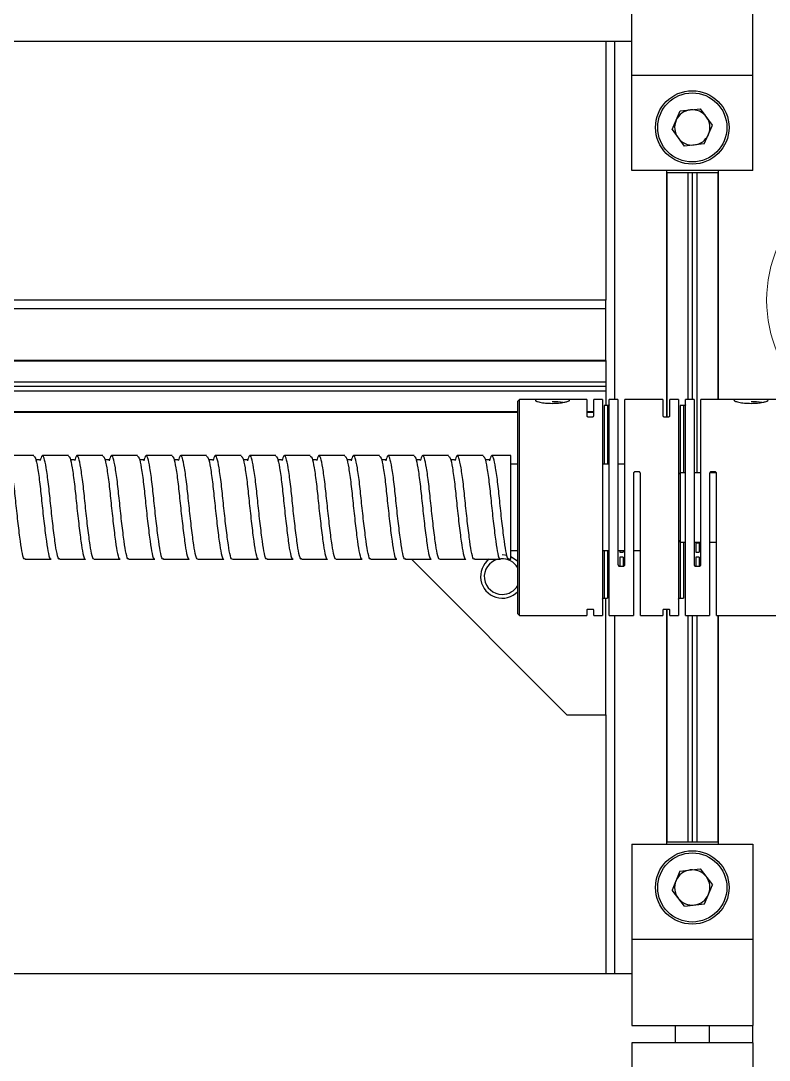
# Model space of a CAD drawing. Header units: millimetres. Extents: x -190 to 12889, y -227 to 3957.
# Drawn here: x 3559.3 to 3645.9, y 1946.6 to 2066.9 of the extents above; entities that cross this region are included whole.
import ezdxf

# ---------------------------------------------------------------- set-up
doc = ezdxf.new("R2010")
doc.units = ezdxf.units.MM
doc.header["$LTSCALE"] = 0.7
doc.layers.get('0').update_dxf_attribs({"color": 255})

msp = doc.modelspace()

# ---------------------------------------------------------------- linework, layer by layer
at = {"color": 7, "linetype": 'Continuous', "lineweight": 25}
for p, q in [((3629.9683, 2060.5755), (3629.9683, 2070.5755)), ((3643.9683, 2060.5755), (3643.9683, 2070.5755)), ((3223.9683, 2064.5755), (3629.9683, 2064.5755)), ((3626.9683, 2064.5755), (3626.9683, 2034.5755)), ((3643.9683, 2060.5755), (3629.9683, 2060.5755)), ((3629.9683, 2049.5755), (3629.9683, 2060.5755)), ((3643.9683, 2049.5755), (3643.9683, 2060.5755)), ((3634.6237, 2054.3255), (3635.5796, 2056.481)), ((3635.5796, 2056.481), (3637.9242, 2056.7309)), ((3639.313, 2054.8254), (3637.9242, 2056.7309)), ((3638.3571, 2052.6699), (3639.313, 2054.8254)), ((3634.6237, 2054.3255), (3636.0125, 2052.42)), ((3638.3571, 2052.6699), (3636.0125, 2052.42)), ((3643.9683, 2049.5755), (3629.9683, 2049.5755)), ((3633.9683, 2049.5755), (3633.9683, 2021.0673)), ((3639.9683, 2049.5755), (3639.9683, 2023.0755)), ((3639.9683, 2049.3255), (3633.9683, 2049.3255)), ((3634.029, 2049.3255), (3634.029, 2021.0673)), ((3636.4487, 2049.3255), (3636.4487, 2023.0755)), ((3636.9683, 2049.3255), (3636.9683, 2023.0755)), ((3637.488, 2049.3255), (3637.488, 2014.5755)), ((3639.9077, 2049.3255), (3639.9077, 2023.0755)), ((3626.9683, 2034.5755), (3226.9683, 2034.5755)), ((3626.9683, 2033.5755), (3626.9683, 2034.5755)), ((3626.9683, 2033.5755), (3226.9683, 2033.5755)), ((3626.9683, 2027.5755), (3626.9683, 2033.5755)), ((3626.9683, 2027.5755), (3376.5496, 2027.5755)), ((3626.9683, 2027.5148), (3376.5496, 2027.5148)), ((3626.9683, 2027.5755), (3626.9683, 2022.3745)), ((3626.9683, 2025.0951), (3376.5496, 2025.0951)), ((3626.9683, 2024.5755), (3376.5496, 2024.5755)), ((3626.9683, 2024.0558), (3376.5496, 2024.0558)), ((3616.9683, 2023.0755), (3616.7683, 2022.8755)), ((3616.7683, 1998.2755), (3616.7683, 2022.8755)), ((3619.628, 2023.0755), (3616.9683, 2023.0755)), ((3616.9683, 2009.09), (3616.9683, 2023.0755)), ((3624.7683, 2023.0755), (3621.9522, 2023.0755)), ((3624.7683, 2023.0755), (3624.7683, 2021.1862)), ((3626.5683, 2023.0755), (3625.5683, 2023.0755)), ((3625.5683, 2021.1862), (3625.5683, 2023.0755)), ((3626.5683, 2023.0755), (3626.5683, 1998.0755)), ((3627.1683, 2022.3745), (3626.7683, 2022.3745)), ((3628.3683, 2023.0755), (3627.3683, 2023.0755)), ((3627.3683, 1998.0755), (3627.3683, 2023.0755)), ((3628.3683, 2023.0755), (3628.3683, 2003.9677)), ((3633.5683, 2023.0755), (3629.1683, 2023.0755)), ((3629.1683, 2003.9677), (3629.1683, 2023.0755)), ((3633.5683, 2023.0755), (3633.5683, 2021.1862)), ((3635.3683, 2023.0755), (3634.3683, 2023.0755)), ((3634.3683, 2021.1862), (3634.3683, 2023.0755)), ((3635.3683, 2023.0755), (3635.3683, 1998.0755)), ((3635.9683, 2022.3745), (3635.5683, 2022.3745)), ((3637.1683, 2023.0755), (3636.1683, 2023.0755)), ((3636.1683, 1998.0755), (3636.1683, 2023.0755)), ((3637.1683, 2023.0755), (3637.1683, 2003.9677)), ((3642.628, 2023.0755), (3637.9683, 2023.0755)), ((3637.9683, 2003.9677), (3637.9683, 2023.0755)), ((3647.5683, 2023.0755), (3644.9522, 2023.0755)), ((3616.7683, 2021.6361), (3376.5496, 2021.6361)), ((3616.7683, 2021.5755), (3376.5496, 2021.5755)), ((3625.5683, 2021.6361), (3624.7683, 2021.6361)), ((3625.5683, 2021.5755), (3624.7683, 2021.5755)), ((3624.9683, 2021.0673), (3625.3683, 2021.0673)), ((3633.7683, 2021.0673), (3634.1683, 2021.0673)), ((3560.771, 2016.5755), (3557.771, 2016.5755)), ((3564.771, 2016.5755), (3561.771, 2016.5755)), ((3568.771, 2016.5755), (3565.771, 2016.5755)), ((3572.771, 2016.5755), (3569.771, 2016.5755)), ((3576.771, 2016.5755), (3573.771, 2016.5755)), ((3580.771, 2016.5755), (3577.771, 2016.5755)), ((3584.771, 2016.5755), (3581.771, 2016.5755)), ((3588.771, 2016.5755), (3585.771, 2016.5755)), ((3592.771, 2016.5755), (3589.771, 2016.5755)), ((3596.771, 2016.5755), (3593.771, 2016.5755)), ((3600.771, 2016.5755), (3597.771, 2016.5755)), ((3604.771, 2016.5755), (3601.771, 2016.5755)), ((3608.771, 2016.5755), (3605.771, 2016.5755)), ((3612.771, 2016.5755), (3609.771, 2016.5755)), ((3615.9683, 2016.5755), (3613.771, 2016.5755)), ((3615.9683, 2004.5755), (3615.9683, 2016.5755)), ((3616.7683, 2015.5755), (3615.9683, 2015.5755)), ((3627.3683, 2015.5755), (3626.5683, 2015.5755)), ((3629.1683, 2015.5755), (3628.3683, 2015.5755)), ((3630.7683, 2014.7026), (3630.3683, 2014.7026)), ((3639.5683, 2014.7026), (3639.1683, 2014.7026)), ((3630.1683, 2014.4926), (3630.1683, 1998.0755)), ((3630.9683, 1998.0755), (3630.9683, 2014.4926)), ((3635.5683, 2014.5755), (3635.3683, 2014.3755)), ((3636.1683, 2014.5755), (3635.5683, 2014.5755)), ((3635.5683, 2014.5755), (3635.5683, 2010.5755)), ((3637.9683, 2014.5755), (3637.1683, 2014.5755)), ((3638.9683, 2014.4926), (3638.9683, 1998.0755)), ((3639.7509, 2014.5755), (3638.9858, 2014.5755)), ((3639.7683, 1998.0755), (3639.7683, 2014.4926)), ((3635.5683, 2010.5755), (3635.5683, 2006.5755)), ((3616.9683, 1998.0755), (3616.9683, 2009.09)), ((3635.3683, 2006.7755), (3635.5683, 2006.5755)), ((3635.5683, 2006.5755), (3636.1683, 2006.5755)), ((3637.1683, 2006.5755), (3637.9683, 2006.5755)), ((3637.7683, 2006.4484), (3637.3683, 2006.4484)), ((3637.3683, 2006.4484), (3637.3683, 2005.3994)), ((3637.488, 2006.5755), (3637.488, 2006.4484)), ((3637.7683, 2006.4484), (3637.7683, 2005.3994)), ((3638.9683, 2006.5755), (3639.7683, 2006.5755)), ((3615.5621, 2005.0039), (3614.9683, 2005.0755)), ((3615.9683, 2005.5755), (3616.7683, 2005.5755)), ((3626.5683, 2005.5755), (3627.3683, 2005.5755)), ((3628.3683, 2005.5755), (3629.1683, 2005.5755)), ((3628.5683, 2005.3994), (3628.9683, 2005.3994)), ((3630.1683, 2005.5755), (3630.9683, 2005.5755)), ((3637.3683, 2005.3994), (3637.7683, 2005.3994)), ((3559.771, 2004.5755), (3562.771, 2004.5755)), ((3563.771, 2004.5755), (3566.771, 2004.5755)), ((3567.771, 2004.5755), (3570.771, 2004.5755)), ((3571.771, 2004.5755), (3574.771, 2004.5755)), ((3575.771, 2004.5755), (3578.771, 2004.5755)), ((3579.771, 2004.5755), (3582.771, 2004.5755)), ((3583.771, 2004.5755), (3586.771, 2004.5755)), ((3587.771, 2004.5755), (3590.771, 2004.5755)), ((3591.771, 2004.5755), (3594.771, 2004.5755)), ((3595.771, 2004.5755), (3598.771, 2004.5755)), ((3599.771, 2004.5755), (3602.771, 2004.5755)), ((3603.771, 2004.5755), (3606.771, 2004.5755)), ((3604.4683, 2004.5755), (3622.4683, 1986.5755)), ((3607.771, 2004.5755), (3610.771, 2004.5755)), ((3611.771, 2004.5755), (3614.771, 2004.5755)), ((3615.771, 2004.5755), (3615.9683, 2004.5755)), ((3628.5683, 2004.8295), (3628.5683, 2003.7805)), ((3628.9683, 2004.8295), (3628.5683, 2004.8295)), ((3628.9683, 2004.8295), (3628.9683, 2003.7805)), ((3637.3683, 2004.8295), (3637.3683, 2003.7805)), ((3637.7683, 2004.8295), (3637.3683, 2004.8295)), ((3637.7683, 2004.8295), (3637.7683, 2003.7805)), ((3628.5683, 2003.7805), (3628.9683, 2003.7805)), ((3637.3683, 2003.7805), (3637.7683, 2003.7805)), ((3626.7683, 2000.0836), (3627.1683, 2000.0836)), ((3626.9683, 1986.5755), (3626.9683, 2000.0836)), ((3635.5683, 2000.0836), (3635.9683, 2000.0836)), ((3616.7683, 1998.2755), (3616.9683, 1998.0755)), ((3616.9683, 1998.0755), (3624.7683, 1998.0755)), ((3624.7683, 1998.7051), (3624.7683, 1998.0755)), ((3625.3683, 1998.7764), (3624.9683, 1998.7764)), ((3625.5683, 1998.0755), (3625.5683, 1998.7051)), ((3625.5683, 1998.0755), (3626.5683, 1998.0755)), ((3627.3683, 1998.0755), (3630.1683, 1998.0755)), ((3630.9683, 1998.0755), (3633.5683, 1998.0755)), ((3633.5683, 1998.7051), (3633.5683, 1998.0755)), ((3634.1683, 1998.7764), (3633.7683, 1998.7764)), ((3633.9683, 1998.7764), (3633.9683, 1971.5755)), ((3634.029, 1998.7764), (3634.029, 1971.8255)), ((3634.3683, 1998.0755), (3634.3683, 1998.7051)), ((3634.3683, 1998.0755), (3635.3683, 1998.0755)), ((3636.1683, 1998.0755), (3638.9683, 1998.0755)), ((3636.4487, 1998.0755), (3636.4487, 1971.8255)), ((3636.9683, 1998.0755), (3636.9683, 1971.8255)), ((3637.488, 1998.0755), (3637.488, 1971.8255)), ((3639.7683, 1998.0755), (3647.5683, 1998.0755)), ((3639.9077, 1998.0755), (3639.9077, 1971.8255)), ((3639.9683, 1998.0755), (3639.9683, 1971.5755)), ((3622.4683, 1986.5755), (3626.9683, 1986.5755)), ((3626.9683, 1986.5755), (3626.9683, 1956.5755)), ((3629.9683, 1971.5755), (3643.9683, 1971.5755)), ((3629.9683, 1971.5755), (3629.9683, 1960.5755)), ((3639.9683, 1971.8255), (3633.9683, 1971.8255)), ((3643.9683, 1971.5755), (3643.9683, 1960.5755)), ((3635.5425, 1968.4534), (3634.6291, 1966.2796)), ((3635.5425, 1968.4534), (3637.8817, 1968.7492)), ((3637.8817, 1968.7492), (3639.3076, 1966.8713)), ((3638.3942, 1964.6975), (3639.3076, 1966.8713)), ((3636.0549, 1964.4017), (3634.6291, 1966.2796)), ((3636.0549, 1964.4017), (3638.3942, 1964.6975)), ((3629.9683, 1960.5755), (3643.9683, 1960.5755)), ((3629.9683, 1960.5755), (3629.9683, 1950.5755)), ((3643.9683, 1960.5755), (3643.9683, 1950.5755)), ((3629.9683, 1956.5755), (3223.9683, 1956.5755)), ((3629.9683, 1950.5755), (3643.9683, 1950.5755)), ((3634.9683, 1950.5755), (3634.9683, 1948.5755)), ((3638.9683, 1948.5755), (3638.9683, 1950.5755)), ((3643.9683, 1948.5755), (3643.9683, 1950.5755)), ((3643.9683, 1948.5755), (3629.9683, 1948.5755)), ((3629.9683, 1948.5755), (3629.9683, 1940.5755)), ((3643.9683, 1948.5755), (3643.9683, 1940.5755))]:
    msp.add_line(p, q, dxfattribs=at)
at = {"color": 8, "linetype": 'Continuous', "lineweight": 25}
for p, q in [((3627.9683, 2064.5755), (3627.9683, 2023.0755)), ((3626.7683, 2022.3745), (3626.7683, 2015.5755)), ((3627.1683, 2022.3745), (3627.1683, 2015.5755)), ((3635.5683, 2022.3745), (3635.5683, 2014.5755)), ((3635.9683, 2022.3745), (3635.9683, 2014.5755)), ((3635.5683, 2006.5755), (3635.5683, 2000.0836)), ((3635.9683, 2006.5755), (3635.9683, 2000.0836)), ((3626.7683, 2005.5755), (3626.7683, 2000.0836)), ((3627.1683, 2005.5755), (3627.1683, 2000.0836)), ((3628.5683, 2005.5755), (3628.5683, 2005.3994)), ((3628.9683, 2005.5755), (3628.9683, 2005.3994)), ((3627.9683, 1998.0755), (3627.9683, 1956.5755))]:
    msp.add_line(p, q, dxfattribs=at)
at = {"color": 7, "linetype": 'Continuous', "lineweight": 25, "flags": 128}
msp.add_lwpolyline([(3616.7683, 2004.3104), (3616.7361, 2004.3432), (3615.9683, 2004.8667)], dxfattribs=at)
at = {"color": 7, "linetype": 'Continuous', "lineweight": 25}
for centre, radius in [((3636.9683, 2054.5755), 4.25), ((3636.9683, 2054.5755), 4), ((3636.9683, 1966.5755), 4.25), ((3636.9683, 1966.5755), 4)]:
    msp.add_circle(centre, radius, dxfattribs=at)
at = {"color": 7, "linetype": 'Continuous', "lineweight": 18}
msp.add_circle((3661.1051, 2034.5749), 15.5324, dxfattribs=at)
at = {"color": 7, "linetype": 'Continuous', "lineweight": 25}
for centre, radius, start, end in [((3636.9683, 2054.5755), 2.042, 96.084673, 156.084673), ((3636.9683, 2054.5755), 2.042, 36.084673, 96.084673), ((3636.9683, 2054.5755), 2.042, 336.084673, 36.084673), ((3636.9683, 2054.5755), 2.042, 156.084673, 216.084673), ((3636.9683, 2054.5755), 2.042, 216.084673, 276.084673), ((3636.9683, 2054.5755), 2.042, 276.084673, 336.084673), ((3620.9033, 2014.0053), 8.799, 82.751931, 90.878522), ((3643.9033, 2014.0053), 8.799, 82.751931, 90.878522), ((3614.9683, 2002.5755), 2.5, 126.869898, 316.05448), ((3614.9683, 2002.5755), 2.067, 104.627999, 270), ((3614.9683, 2002.5755), 2.067, 29.445082, 94.406945), ((3614.9683, 2002.5755), 2.067, 270, 330.554918), ((3636.9683, 1966.5755), 2.042, 97.20826, 157.20826), ((3636.9683, 1966.5755), 2.042, 37.20826, 97.20826), ((3636.9683, 1966.5755), 2.042, 337.20826, 37.20826), ((3636.9683, 1966.5755), 2.042, 157.20826, 217.20826), ((3636.9683, 1966.5755), 2.042, 217.20826, 277.20826), ((3636.9683, 1966.5755), 2.042, 277.20826, 337.20826)]:
    msp.add_arc(centre, radius, start, end, dxfattribs=at)
for points, knots in [([(3620.7683, 2023.0698), (3620.5052, 2023.0707), (3619.9865, 2023.0726), (3619.4165, 2023.0781), (3619.0771, 2023.0677), (3618.8342, 2023.0464), (3618.794, 2023.0102), (3618.7683, 2022.9871)], [0, 0, 0, 0, 0.26007412, 0.51270065, 0.65017551, 0.77731369, 1, 1, 1, 1]), ([(3618.8148, 2022.9527), (3618.8326, 2022.9331), (3618.8662, 2022.8961), (3619.0743, 2022.8276), (3619.4103, 2022.7441), (3619.9836, 2022.6503), (3620.5047, 2022.6352), (3620.7683, 2022.6275)], [0, 0, 0, 0, 0.15404486, 0.29091675, 0.4406953, 0.71704871, 1, 1, 1, 1]), ([(3622.1347, 2022.7522), (3622.2656, 2022.7817), (3622.5201, 2022.839), (3622.7369, 2022.9295), (3622.797, 2023.0042), (3622.6642, 2023.0532), (3622.3499, 2023.0745), (3621.8987, 2023.0767), (3621.3562, 2023.0713), (3620.9636, 2023.0703), (3620.7683, 2023.0698)], [0, 0, 0, 0, 0.12286725, 0.23882771, 0.3586368, 0.48743163, 0.61519981, 0.74284154, 0.87206122, 1, 1, 1, 1]), ([(3620.7683, 2022.6275), (3621.0185, 2022.634), (3621.52, 2022.647), (3621.9295, 2022.7171), (3622.1347, 2022.7522)], [0, 0, 0, 0, 0.49888738, 1, 1, 1, 1]), ([(3627.3683, 2022.4458), (3627.3656, 2022.4371), (3627.3603, 2022.4197), (3627.3241, 2022.4), (3627.2847, 2022.3876), (3627.2496, 2022.3804), (3627.2103, 2022.3755), (3627.1824, 2022.3748), (3627.1683, 2022.3745)], [0, 0, 0, 0, 0.250165957, 0.498735245, 0.622935568, 0.747237432, 0.872491258, 1, 1, 1, 1]), ([(3636.1683, 2022.4458), (3636.1656, 2022.4371), (3636.1603, 2022.4197), (3636.1241, 2022.4), (3636.0847, 2022.3876), (3636.0496, 2022.3804), (3636.0103, 2022.3755), (3635.9824, 2022.3748), (3635.9683, 2022.3745)], [0, 0, 0, 0, 0.25016596, 0.49873524, 0.62293557, 0.74723743, 0.87249126, 1, 1, 1, 1]), ([(3643.7683, 2023.0698), (3643.5051, 2023.0707), (3642.9863, 2023.0726), (3642.4172, 2023.078), (3642.0757, 2023.0679), (3641.8408, 2023.0454), (3641.7228, 2022.9939), (3641.8389, 2022.9081), (3642.0712, 2022.8279), (3642.4119, 2022.7439), (3642.9831, 2022.6504), (3643.5045, 2022.6352), (3643.7683, 2022.6275)], [0, 0, 0, 0, 0.12995899, 0.25619641, 0.32489257, 0.38842349, 0.49969979, 0.61055734, 0.67356748, 0.74251932, 0.86974096, 1, 1, 1, 1]), ([(3645.7656, 2022.998), (3645.7348, 2023.0169), (3645.6734, 2023.0546), (3645.3475, 2023.0741), (3644.8993, 2023.0768), (3644.3561, 2023.0713), (3643.9636, 2023.0703), (3643.7683, 2023.0698)], [0, 0, 0, 0, 0.20081419, 0.40002764, 0.59904395, 0.80052054, 1, 1, 1, 1]), ([(3643.7683, 2022.6275), (3644.0185, 2022.634), (3644.52, 2022.647), (3644.9295, 2022.7171), (3645.1347, 2022.7522)], [0, 0, 0, 0, 0.49888738, 1, 1, 1, 1]), ([(3645.1347, 2022.7522), (3645.2635, 2022.7814), (3645.5137, 2022.8382), (3645.7103, 2022.9132), (3645.7266, 2022.9447), (3645.7312, 2022.9537)], [0, 0, 0, 0, 0.43086534, 0.83751023, 1, 1, 1, 1]), ([(3624.7683, 2021.1862), (3624.771, 2021.1715), (3624.7764, 2021.1422), (3624.8126, 2021.1095), (3624.852, 2021.0889), (3624.8871, 2021.0769), (3624.9264, 2021.0689), (3624.9543, 2021.0678), (3624.9683, 2021.0673)], [0, 0, 0, 0, 0.25016596, 0.49873524, 0.62293557, 0.74723743, 0.87249126, 1, 1, 1, 1]), ([(3625.3683, 2021.0673), (3625.3824, 2021.0678), (3625.4102, 2021.0689), (3625.4495, 2021.0769), (3625.4846, 2021.0888), (3625.524, 2021.1094), (3625.5602, 2021.1422), (3625.5656, 2021.1715), (3625.5683, 2021.1862)], [0, 0, 0, 0, 0.12739366, 0.25252101, 0.37670516, 0.50081917, 0.74940543, 1, 1, 1, 1]), ([(3633.5683, 2021.1862), (3633.571, 2021.1715), (3633.5764, 2021.1422), (3633.6126, 2021.1095), (3633.652, 2021.0889), (3633.6871, 2021.0769), (3633.7264, 2021.0689), (3633.7543, 2021.0678), (3633.7683, 2021.0673)], [0, 0, 0, 0, 0.25016596, 0.49873524, 0.62293557, 0.74723743, 0.87249126, 1, 1, 1, 1]), ([(3634.1683, 2021.0673), (3634.1824, 2021.0678), (3634.2102, 2021.0689), (3634.2495, 2021.0769), (3634.2846, 2021.0888), (3634.324, 2021.1094), (3634.3602, 2021.1422), (3634.3656, 2021.1715), (3634.3683, 2021.1862)], [0, 0, 0, 0, 0.12739366, 0.25252101, 0.37670516, 0.50081917, 0.74940543, 1, 1, 1, 1]), ([(3559.771, 2004.6459), (3559.7554, 2004.624), (3559.6568, 2004.4852), (3559.4539, 2005.1375), (3559.2295, 2006.5655), (3558.9683, 2008.6751), (3558.7075, 2011.0559), (3558.4817, 2013.3729), (3558.2095, 2015.2591), (3557.9689, 2016.4145), (3557.7351, 2016.751), (3557.5699, 2016.2334), (3557.4916, 2015.988)], [0, 0, 0, 0, 0.02104219, 0.13319832, 0.24084102, 0.35200649, 0.46317197, 0.57081467, 0.6829708, 0.79220669, 0.90144259, 1, 1, 1, 1]), ([(3560.771, 2016.505), (3560.8371, 2016.476), (3560.9851, 2016.411), (3561.2092, 2015.2381), (3561.4818, 2013.3783), (3561.7074, 2011.0544), (3561.9683, 2008.6755), (3562.2295, 2006.5654), (3562.4539, 2005.1375), (3562.6568, 2004.4852), (3562.7554, 2004.624), (3562.771, 2004.6459)], [0, 0, 0, 0, 0.10017454, 0.22424979, 0.35164197, 0.47390759, 0.60017454, 0.72644149, 0.84870711, 0.9760993, 1, 1, 1, 1]), ([(3561.4524, 2016.0878), (3561.4526, 2016.097), (3561.453, 2016.1153), (3561.3069, 2016.0616), (3561.1116, 2016.1017), (3561.1031, 2016.0931), (3561.0982, 2016.088)], [0, 0, 0, 0, 0.23535374, 0.46668956, 0.68530692, 1, 1, 1, 1]), ([(3563.771, 2004.6459), (3563.7554, 2004.624), (3563.6568, 2004.4852), (3563.4539, 2005.1375), (3563.2295, 2006.5655), (3562.9683, 2008.6751), (3562.7075, 2011.0559), (3562.4817, 2013.3729), (3562.2095, 2015.2591), (3561.9689, 2016.4145), (3561.7351, 2016.751), (3561.5699, 2016.2334), (3561.4916, 2015.988)], [0, 0, 0, 0, 0.02104219, 0.13319832, 0.24084102, 0.35200649, 0.46317197, 0.57081467, 0.6829708, 0.79220669, 0.90144259, 1, 1, 1, 1]), ([(3564.771, 2016.505), (3564.8371, 2016.476), (3564.9851, 2016.411), (3565.2092, 2015.2381), (3565.4818, 2013.3783), (3565.7074, 2011.0544), (3565.9683, 2008.6755), (3566.2295, 2006.5654), (3566.4539, 2005.1375), (3566.6568, 2004.4852), (3566.7554, 2004.624), (3566.771, 2004.6459)], [0, 0, 0, 0, 0.10017454, 0.22424979, 0.35164197, 0.47390759, 0.60017454, 0.72644149, 0.84870711, 0.9760993, 1, 1, 1, 1]), ([(3565.4524, 2016.0878), (3565.4526, 2016.097), (3565.453, 2016.1153), (3565.3069, 2016.0616), (3565.1116, 2016.1017), (3565.1031, 2016.0931), (3565.0982, 2016.088)], [0, 0, 0, 0, 0.23535374, 0.46668956, 0.68530692, 1, 1, 1, 1]), ([(3567.771, 2004.6459), (3567.7554, 2004.624), (3567.6568, 2004.4852), (3567.4539, 2005.1375), (3567.2295, 2006.5655), (3566.9683, 2008.6751), (3566.7075, 2011.0559), (3566.4817, 2013.3729), (3566.2095, 2015.2591), (3565.9689, 2016.4145), (3565.7351, 2016.751), (3565.5699, 2016.2334), (3565.4916, 2015.988)], [0, 0, 0, 0, 0.02104219, 0.13319832, 0.24084102, 0.35200649, 0.46317197, 0.57081467, 0.6829708, 0.79220669, 0.90144259, 1, 1, 1, 1]), ([(3568.771, 2016.505), (3568.8371, 2016.476), (3568.9851, 2016.411), (3569.2092, 2015.2381), (3569.4818, 2013.3783), (3569.7074, 2011.0544), (3569.9683, 2008.6755), (3570.2295, 2006.5654), (3570.4539, 2005.1375), (3570.6568, 2004.4852), (3570.7554, 2004.624), (3570.771, 2004.6459)], [0, 0, 0, 0, 0.10017454, 0.22424979, 0.35164197, 0.47390759, 0.60017454, 0.72644149, 0.84870711, 0.9760993, 1, 1, 1, 1]), ([(3569.4524, 2016.0878), (3569.4526, 2016.097), (3569.453, 2016.1153), (3569.3069, 2016.0616), (3569.1116, 2016.1017), (3569.1031, 2016.0931), (3569.0982, 2016.088)], [0, 0, 0, 0, 0.23535374, 0.46668956, 0.68530692, 1, 1, 1, 1]), ([(3571.771, 2004.6459), (3571.7554, 2004.624), (3571.6568, 2004.4852), (3571.4539, 2005.1375), (3571.2295, 2006.5655), (3570.9683, 2008.6751), (3570.7075, 2011.0559), (3570.4817, 2013.3729), (3570.2095, 2015.2591), (3569.9689, 2016.4145), (3569.7351, 2016.751), (3569.5699, 2016.2334), (3569.4916, 2015.988)], [0, 0, 0, 0, 0.021042186, 0.13319832, 0.24084102, 0.352006493, 0.463171967, 0.570814667, 0.682970801, 0.792206695, 0.901442589, 1, 1, 1, 1]), ([(3572.771, 2016.505), (3572.8371, 2016.476), (3572.9851, 2016.411), (3573.2092, 2015.2381), (3573.4818, 2013.3783), (3573.7074, 2011.0544), (3573.9683, 2008.6755), (3574.2295, 2006.5654), (3574.4539, 2005.1375), (3574.6568, 2004.4852), (3574.7554, 2004.624), (3574.771, 2004.6459)], [0, 0, 0, 0, 0.10017454, 0.22424979, 0.35164197, 0.47390759, 0.60017454, 0.72644149, 0.84870711, 0.9760993, 1, 1, 1, 1]), ([(3573.4524, 2016.0878), (3573.4526, 2016.097), (3573.453, 2016.1153), (3573.3069, 2016.0616), (3573.1116, 2016.1017), (3573.1031, 2016.0931), (3573.0982, 2016.088)], [0, 0, 0, 0, 0.235353739, 0.466689555, 0.68530692, 1, 1, 1, 1]), ([(3575.771, 2004.6459), (3575.7554, 2004.624), (3575.6568, 2004.4852), (3575.4539, 2005.1375), (3575.2295, 2006.5655), (3574.9683, 2008.6751), (3574.7075, 2011.0559), (3574.4817, 2013.3729), (3574.2095, 2015.2591), (3573.9689, 2016.4145), (3573.7351, 2016.751), (3573.5699, 2016.2334), (3573.4916, 2015.988)], [0, 0, 0, 0, 0.021042186, 0.13319832, 0.24084102, 0.352006493, 0.463171967, 0.570814667, 0.682970801, 0.792206695, 0.901442589, 1, 1, 1, 1]), ([(3576.771, 2016.505), (3576.8371, 2016.476), (3576.9851, 2016.411), (3577.2092, 2015.2381), (3577.4818, 2013.3783), (3577.7074, 2011.0544), (3577.9683, 2008.6755), (3578.2295, 2006.5654), (3578.4539, 2005.1375), (3578.6568, 2004.4852), (3578.7554, 2004.624), (3578.771, 2004.6459)], [0, 0, 0, 0, 0.10017454, 0.22424979, 0.35164197, 0.47390759, 0.60017454, 0.72644149, 0.84870711, 0.9760993, 1, 1, 1, 1]), ([(3577.4524, 2016.0878), (3577.4526, 2016.097), (3577.453, 2016.1153), (3577.3069, 2016.0616), (3577.1116, 2016.1017), (3577.1031, 2016.0931), (3577.0982, 2016.088)], [0, 0, 0, 0, 0.23535374, 0.46668956, 0.68530692, 1, 1, 1, 1]), ([(3579.771, 2004.6459), (3579.7554, 2004.624), (3579.6568, 2004.4852), (3579.4539, 2005.1375), (3579.2295, 2006.5655), (3578.9683, 2008.6751), (3578.7075, 2011.0559), (3578.4817, 2013.3729), (3578.2095, 2015.2591), (3577.9689, 2016.4145), (3577.7351, 2016.751), (3577.5699, 2016.2334), (3577.4916, 2015.988)], [0, 0, 0, 0, 0.02104219, 0.13319832, 0.24084102, 0.35200649, 0.46317197, 0.57081467, 0.6829708, 0.79220669, 0.90144259, 1, 1, 1, 1]), ([(3580.771, 2016.505), (3580.8371, 2016.476), (3580.9851, 2016.411), (3581.2092, 2015.2381), (3581.4818, 2013.3783), (3581.7074, 2011.0544), (3581.9683, 2008.6755), (3582.2295, 2006.5654), (3582.4539, 2005.1375), (3582.6568, 2004.4852), (3582.7554, 2004.624), (3582.771, 2004.6459)], [0, 0, 0, 0, 0.10017454, 0.22424979, 0.35164197, 0.47390759, 0.60017454, 0.72644149, 0.84870711, 0.9760993, 1, 1, 1, 1]), ([(3581.4524, 2016.0878), (3581.4526, 2016.097), (3581.453, 2016.1153), (3581.3069, 2016.0616), (3581.1116, 2016.1017), (3581.1031, 2016.0931), (3581.0982, 2016.088)], [0, 0, 0, 0, 0.23535374, 0.46668956, 0.68530692, 1, 1, 1, 1]), ([(3583.771, 2004.6459), (3583.7554, 2004.624), (3583.6568, 2004.4852), (3583.4539, 2005.1375), (3583.2295, 2006.5655), (3582.9683, 2008.6751), (3582.7075, 2011.0559), (3582.4817, 2013.3729), (3582.2095, 2015.2591), (3581.9689, 2016.4145), (3581.7351, 2016.751), (3581.5699, 2016.2334), (3581.4916, 2015.988)], [0, 0, 0, 0, 0.02104219, 0.13319832, 0.24084102, 0.35200649, 0.46317197, 0.57081467, 0.6829708, 0.79220669, 0.90144259, 1, 1, 1, 1]), ([(3584.771, 2016.505), (3584.8371, 2016.476), (3584.9851, 2016.411), (3585.2092, 2015.2381), (3585.4818, 2013.3783), (3585.7074, 2011.0544), (3585.9683, 2008.6755), (3586.2295, 2006.5654), (3586.4539, 2005.1375), (3586.6568, 2004.4852), (3586.7554, 2004.624), (3586.771, 2004.6459)], [0, 0, 0, 0, 0.10017454, 0.22424979, 0.35164197, 0.47390759, 0.60017454, 0.72644149, 0.84870711, 0.9760993, 1, 1, 1, 1]), ([(3585.4524, 2016.0878), (3585.4526, 2016.097), (3585.453, 2016.1153), (3585.3069, 2016.0616), (3585.1116, 2016.1017), (3585.1031, 2016.0931), (3585.0982, 2016.088)], [0, 0, 0, 0, 0.23535374, 0.46668956, 0.68530692, 1, 1, 1, 1]), ([(3587.771, 2004.6459), (3587.7554, 2004.624), (3587.6568, 2004.4852), (3587.4539, 2005.1375), (3587.2295, 2006.5655), (3586.9683, 2008.6751), (3586.7075, 2011.0559), (3586.4817, 2013.3729), (3586.2095, 2015.2591), (3585.9689, 2016.4145), (3585.7351, 2016.751), (3585.5699, 2016.2334), (3585.4916, 2015.988)], [0, 0, 0, 0, 0.02104219, 0.13319832, 0.24084102, 0.35200649, 0.46317197, 0.57081467, 0.6829708, 0.79220669, 0.90144259, 1, 1, 1, 1]), ([(3588.771, 2016.505), (3588.8371, 2016.476), (3588.9851, 2016.411), (3589.2092, 2015.2381), (3589.4818, 2013.3783), (3589.7074, 2011.0544), (3589.9683, 2008.6755), (3590.2295, 2006.5654), (3590.4539, 2005.1375), (3590.6568, 2004.4852), (3590.7554, 2004.624), (3590.771, 2004.6459)], [0, 0, 0, 0, 0.10017454, 0.22424979, 0.35164197, 0.47390759, 0.60017454, 0.72644149, 0.84870711, 0.9760993, 1, 1, 1, 1]), ([(3589.4524, 2016.0878), (3589.4526, 2016.097), (3589.453, 2016.1153), (3589.3069, 2016.0616), (3589.1116, 2016.1017), (3589.1031, 2016.0931), (3589.0982, 2016.088)], [0, 0, 0, 0, 0.235353739, 0.466689555, 0.68530692, 1, 1, 1, 1]), ([(3591.771, 2004.6459), (3591.7554, 2004.624), (3591.6568, 2004.4852), (3591.4539, 2005.1375), (3591.2295, 2006.5655), (3590.9683, 2008.6751), (3590.7075, 2011.0559), (3590.4817, 2013.3729), (3590.2095, 2015.2591), (3589.9689, 2016.4145), (3589.7351, 2016.751), (3589.5699, 2016.2334), (3589.4916, 2015.988)], [0, 0, 0, 0, 0.021042186, 0.13319832, 0.24084102, 0.352006493, 0.463171967, 0.570814667, 0.682970801, 0.792206695, 0.901442589, 1, 1, 1, 1]), ([(3592.771, 2016.505), (3592.8371, 2016.476), (3592.9851, 2016.411), (3593.2092, 2015.2381), (3593.4818, 2013.3783), (3593.7074, 2011.0544), (3593.9683, 2008.6755), (3594.2295, 2006.5654), (3594.4539, 2005.1375), (3594.6568, 2004.4852), (3594.7554, 2004.624), (3594.771, 2004.6459)], [0, 0, 0, 0, 0.10017454, 0.22424979, 0.35164197, 0.47390759, 0.60017454, 0.72644149, 0.84870711, 0.9760993, 1, 1, 1, 1]), ([(3593.4524, 2016.0878), (3593.4526, 2016.097), (3593.453, 2016.1153), (3593.3069, 2016.0616), (3593.1116, 2016.1017), (3593.1031, 2016.0931), (3593.0982, 2016.088)], [0, 0, 0, 0, 0.235353739, 0.466689555, 0.68530692, 1, 1, 1, 1]), ([(3595.771, 2004.6459), (3595.7554, 2004.624), (3595.6568, 2004.4852), (3595.4539, 2005.1375), (3595.2295, 2006.5655), (3594.9683, 2008.6751), (3594.7075, 2011.0559), (3594.4817, 2013.3729), (3594.2095, 2015.2591), (3593.9689, 2016.4145), (3593.7351, 2016.751), (3593.5699, 2016.2334), (3593.4916, 2015.988)], [0, 0, 0, 0, 0.02104219, 0.13319832, 0.24084102, 0.35200649, 0.46317197, 0.57081467, 0.6829708, 0.79220669, 0.90144259, 1, 1, 1, 1]), ([(3596.771, 2016.505), (3596.8371, 2016.476), (3596.9851, 2016.411), (3597.2092, 2015.2381), (3597.4818, 2013.3783), (3597.7074, 2011.0544), (3597.9683, 2008.6755), (3598.2295, 2006.5654), (3598.4539, 2005.1375), (3598.6568, 2004.4852), (3598.7554, 2004.624), (3598.771, 2004.6459)], [0, 0, 0, 0, 0.10017454, 0.22424979, 0.35164197, 0.47390759, 0.60017454, 0.72644149, 0.84870711, 0.9760993, 1, 1, 1, 1]), ([(3597.4524, 2016.0878), (3597.4526, 2016.097), (3597.453, 2016.1153), (3597.3069, 2016.0616), (3597.1116, 2016.1017), (3597.1031, 2016.0931), (3597.0982, 2016.088)], [0, 0, 0, 0, 0.23535374, 0.46668956, 0.68530692, 1, 1, 1, 1]), ([(3599.771, 2004.6459), (3599.7554, 2004.624), (3599.6568, 2004.4852), (3599.4539, 2005.1375), (3599.2295, 2006.5655), (3598.9683, 2008.6751), (3598.7075, 2011.0559), (3598.4817, 2013.3729), (3598.2095, 2015.2591), (3597.9689, 2016.4145), (3597.7351, 2016.751), (3597.5699, 2016.2334), (3597.4916, 2015.988)], [0, 0, 0, 0, 0.021042186, 0.13319832, 0.24084102, 0.352006493, 0.463171967, 0.570814667, 0.682970801, 0.792206695, 0.901442589, 1, 1, 1, 1]), ([(3600.771, 2016.505), (3600.8371, 2016.476), (3600.9851, 2016.411), (3601.2092, 2015.2381), (3601.4818, 2013.3783), (3601.7074, 2011.0544), (3601.9683, 2008.6755), (3602.2295, 2006.5654), (3602.4539, 2005.1375), (3602.6568, 2004.4852), (3602.7554, 2004.624), (3602.771, 2004.6459)], [0, 0, 0, 0, 0.10017454, 0.22424979, 0.35164197, 0.47390759, 0.60017454, 0.72644149, 0.84870711, 0.9760993, 1, 1, 1, 1]), ([(3601.4524, 2016.0878), (3601.4526, 2016.097), (3601.453, 2016.1153), (3601.3069, 2016.0616), (3601.1116, 2016.1017), (3601.1031, 2016.0931), (3601.0982, 2016.088)], [0, 0, 0, 0, 0.23535374, 0.46668956, 0.68530692, 1, 1, 1, 1]), ([(3603.771, 2004.6459), (3603.7554, 2004.624), (3603.6568, 2004.4852), (3603.4539, 2005.1375), (3603.2295, 2006.5655), (3602.9683, 2008.6751), (3602.7075, 2011.0559), (3602.4817, 2013.3729), (3602.2095, 2015.2591), (3601.9689, 2016.4145), (3601.7351, 2016.751), (3601.5699, 2016.2334), (3601.4916, 2015.988)], [0, 0, 0, 0, 0.02104219, 0.13319832, 0.24084102, 0.35200649, 0.46317197, 0.57081467, 0.6829708, 0.79220669, 0.90144259, 1, 1, 1, 1]), ([(3604.771, 2016.505), (3604.8371, 2016.476), (3604.9851, 2016.411), (3605.2092, 2015.2381), (3605.4818, 2013.3783), (3605.7074, 2011.0544), (3605.9683, 2008.6755), (3606.2295, 2006.5654), (3606.4539, 2005.1375), (3606.6568, 2004.4852), (3606.7554, 2004.624), (3606.771, 2004.6459)], [0, 0, 0, 0, 0.10017454, 0.22424979, 0.35164197, 0.47390759, 0.60017454, 0.72644149, 0.84870711, 0.9760993, 1, 1, 1, 1]), ([(3605.4524, 2016.0878), (3605.4526, 2016.097), (3605.453, 2016.1153), (3605.3069, 2016.0616), (3605.1116, 2016.1017), (3605.1031, 2016.0931), (3605.0982, 2016.088)], [0, 0, 0, 0, 0.23535374, 0.46668956, 0.68530692, 1, 1, 1, 1]), ([(3607.771, 2004.6459), (3607.7554, 2004.624), (3607.6568, 2004.4852), (3607.4539, 2005.1375), (3607.2295, 2006.5655), (3606.9683, 2008.6751), (3606.7075, 2011.0559), (3606.4817, 2013.3729), (3606.2095, 2015.2591), (3605.9689, 2016.4145), (3605.7351, 2016.751), (3605.5699, 2016.2334), (3605.4916, 2015.988)], [0, 0, 0, 0, 0.021042186, 0.13319832, 0.24084102, 0.352006493, 0.463171967, 0.570814667, 0.682970801, 0.792206695, 0.901442589, 1, 1, 1, 1]), ([(3608.771, 2016.505), (3608.8371, 2016.476), (3608.9851, 2016.411), (3609.2092, 2015.2381), (3609.4818, 2013.3783), (3609.7074, 2011.0544), (3609.9683, 2008.6755), (3610.2295, 2006.5654), (3610.4539, 2005.1375), (3610.6568, 2004.4852), (3610.7554, 2004.624), (3610.771, 2004.6459)], [0, 0, 0, 0, 0.10017454, 0.22424979, 0.35164197, 0.47390759, 0.60017454, 0.72644149, 0.84870711, 0.9760993, 1, 1, 1, 1]), ([(3609.4524, 2016.0878), (3609.4526, 2016.097), (3609.453, 2016.1153), (3609.3069, 2016.0616), (3609.1116, 2016.1017), (3609.1031, 2016.0931), (3609.0982, 2016.088)], [0, 0, 0, 0, 0.23535374, 0.46668956, 0.68530692, 1, 1, 1, 1]), ([(3611.771, 2004.6459), (3611.7554, 2004.624), (3611.6568, 2004.4852), (3611.4539, 2005.1375), (3611.2295, 2006.5655), (3610.9683, 2008.6751), (3610.7075, 2011.0559), (3610.4817, 2013.3729), (3610.2095, 2015.2591), (3609.9689, 2016.4145), (3609.7351, 2016.751), (3609.5699, 2016.2334), (3609.4916, 2015.988)], [0, 0, 0, 0, 0.02104219, 0.13319832, 0.24084102, 0.35200649, 0.46317197, 0.57081467, 0.6829708, 0.79220669, 0.90144259, 1, 1, 1, 1]), ([(3612.771, 2016.505), (3612.8371, 2016.476), (3612.9851, 2016.411), (3613.2092, 2015.2381), (3613.4818, 2013.3783), (3613.7074, 2011.0544), (3613.9683, 2008.6755), (3614.2295, 2006.5654), (3614.4539, 2005.1375), (3614.6568, 2004.4852), (3614.7554, 2004.624), (3614.771, 2004.6459)], [0, 0, 0, 0, 0.10017454, 0.22424979, 0.35164197, 0.47390759, 0.60017454, 0.72644149, 0.84870711, 0.9760993, 1, 1, 1, 1]), ([(3613.4524, 2016.0878), (3613.4526, 2016.097), (3613.453, 2016.1153), (3613.3069, 2016.0616), (3613.1116, 2016.1017), (3613.1031, 2016.0931), (3613.0982, 2016.088)], [0, 0, 0, 0, 0.23535374, 0.46668956, 0.68530692, 1, 1, 1, 1]), ([(3615.771, 2004.6459), (3615.7554, 2004.624), (3615.6568, 2004.4852), (3615.4539, 2005.1375), (3615.2295, 2006.5655), (3614.9683, 2008.6751), (3614.7075, 2011.0559), (3614.4817, 2013.3729), (3614.2095, 2015.2591), (3613.9689, 2016.4145), (3613.7351, 2016.751), (3613.5699, 2016.2334), (3613.4916, 2015.988)], [0, 0, 0, 0, 0.02104219, 0.13319832, 0.24084102, 0.35200649, 0.46317197, 0.57081467, 0.6829708, 0.79220669, 0.90144259, 1, 1, 1, 1]), ([(3630.3683, 2014.7026), (3630.3543, 2014.7016), (3630.3264, 2014.6999), (3630.2871, 2014.6859), (3630.2521, 2014.6651), (3630.2127, 2014.629), (3630.1765, 2014.5713), (3630.1711, 2014.5189), (3630.1683, 2014.4926)], [0, 0, 0, 0, 0.12739366, 0.25252101, 0.37670516, 0.50081917, 0.74940543, 1, 1, 1, 1]), ([(3630.9683, 2014.4926), (3630.9656, 2014.5188), (3630.9603, 2014.5712), (3630.9241, 2014.6289), (3630.8847, 2014.6651), (3630.8496, 2014.6859), (3630.8103, 2014.6998), (3630.7824, 2014.7016), (3630.7683, 2014.7026)], [0, 0, 0, 0, 0.25016596, 0.49873524, 0.62293557, 0.74723743, 0.87249126, 1, 1, 1, 1]), ([(3639.1683, 2014.7026), (3639.1543, 2014.7016), (3639.1264, 2014.6999), (3639.0871, 2014.6859), (3639.0521, 2014.6651), (3639.0127, 2014.629), (3638.9765, 2014.5713), (3638.9711, 2014.5189), (3638.9683, 2014.4926)], [0, 0, 0, 0, 0.12739366, 0.25252101, 0.37670516, 0.50081917, 0.74940543, 1, 1, 1, 1]), ([(3639.7683, 2014.4926), (3639.7656, 2014.5188), (3639.7603, 2014.5712), (3639.7241, 2014.6289), (3639.6847, 2014.6651), (3639.6496, 2014.6859), (3639.6103, 2014.6998), (3639.5824, 2014.7016), (3639.5683, 2014.7026)], [0, 0, 0, 0, 0.25016596, 0.49873524, 0.62293557, 0.74723743, 0.87249126, 1, 1, 1, 1]), ([(3628.3683, 2003.9677), (3628.371, 2003.9443), (3628.3764, 2003.8975), (3628.4126, 2003.846), (3628.452, 2003.8138), (3628.4871, 2003.7953), (3628.5264, 2003.7829), (3628.5543, 2003.7813), (3628.5683, 2003.7805)], [0, 0, 0, 0, 0.25016596, 0.49873524, 0.62293557, 0.74723743, 0.87249126, 1, 1, 1, 1]), ([(3628.9683, 2003.7805), (3628.9824, 2003.7813), (3629.0102, 2003.7829), (3629.0495, 2003.7953), (3629.0846, 2003.8138), (3629.124, 2003.8459), (3629.1602, 2003.8974), (3629.1656, 2003.9442), (3629.1683, 2003.9677)], [0, 0, 0, 0, 0.12739366, 0.25252101, 0.37670516, 0.50081917, 0.74940543, 1, 1, 1, 1]), ([(3637.1683, 2003.9677), (3637.171, 2003.9443), (3637.1764, 2003.8975), (3637.2126, 2003.846), (3637.252, 2003.8138), (3637.2871, 2003.7953), (3637.3264, 2003.7829), (3637.3543, 2003.7813), (3637.3683, 2003.7805)], [0, 0, 0, 0, 0.25016596, 0.49873524, 0.62293557, 0.74723743, 0.87249126, 1, 1, 1, 1]), ([(3637.7683, 2003.7805), (3637.7824, 2003.7813), (3637.8102, 2003.7829), (3637.8495, 2003.7953), (3637.8846, 2003.8138), (3637.924, 2003.8459), (3637.9602, 2003.8974), (3637.9656, 2003.9442), (3637.9683, 2003.9677)], [0, 0, 0, 0, 0.12739366, 0.25252101, 0.37670516, 0.50081917, 0.74940543, 1, 1, 1, 1]), ([(3626.5683, 1999.9647), (3626.571, 1999.9794), (3626.5764, 2000.0087), (3626.6126, 2000.0414), (3626.652, 2000.0621), (3626.6871, 2000.074), (3626.7264, 2000.082), (3626.7543, 2000.0831), (3626.7683, 2000.0836)], [0, 0, 0, 0, 0.25016596, 0.49873524, 0.62293557, 0.74723743, 0.87249126, 1, 1, 1, 1]), ([(3635.3683, 1999.9647), (3635.371, 1999.9794), (3635.3764, 2000.0087), (3635.4126, 2000.0414), (3635.452, 2000.0621), (3635.4871, 2000.074), (3635.5264, 2000.082), (3635.5543, 2000.0831), (3635.5683, 2000.0836)], [0, 0, 0, 0, 0.25016596, 0.49873524, 0.62293557, 0.74723743, 0.87249126, 1, 1, 1, 1]), ([(3624.9683, 1998.7764), (3624.9543, 1998.7761), (3624.9264, 1998.7755), (3624.8871, 1998.7706), (3624.8521, 1998.7634), (3624.8127, 1998.7509), (3624.7765, 1998.7312), (3624.7711, 1998.7138), (3624.7683, 1998.7051)], [0, 0, 0, 0, 0.12739366, 0.25252101, 0.37670516, 0.50081917, 0.74940543, 1, 1, 1, 1]), ([(3625.5683, 1998.7051), (3625.5656, 1998.7138), (3625.5603, 1998.7312), (3625.5241, 1998.7509), (3625.4847, 1998.7633), (3625.4496, 1998.7705), (3625.4103, 1998.7755), (3625.3824, 1998.7761), (3625.3683, 1998.7764)], [0, 0, 0, 0, 0.250165957, 0.498735245, 0.622935568, 0.747237432, 0.872491258, 1, 1, 1, 1]), ([(3633.7683, 1998.7764), (3633.7543, 1998.7761), (3633.7264, 1998.7755), (3633.6871, 1998.7706), (3633.6521, 1998.7634), (3633.6127, 1998.7509), (3633.5765, 1998.7312), (3633.5711, 1998.7138), (3633.5683, 1998.7051)], [0, 0, 0, 0, 0.12739366, 0.25252101, 0.37670516, 0.50081917, 0.74940543, 1, 1, 1, 1]), ([(3634.3683, 1998.7051), (3634.3656, 1998.7138), (3634.3603, 1998.7312), (3634.3241, 1998.7509), (3634.2847, 1998.7633), (3634.2496, 1998.7705), (3634.2103, 1998.7755), (3634.1824, 1998.7761), (3634.1683, 1998.7764)], [0, 0, 0, 0, 0.25016596, 0.49873524, 0.62293557, 0.74723743, 0.87249126, 1, 1, 1, 1])]:
    msp.add_open_spline(points, degree=3, knots=knots, dxfattribs=at)

doc.saveas('drawing.dxf')
